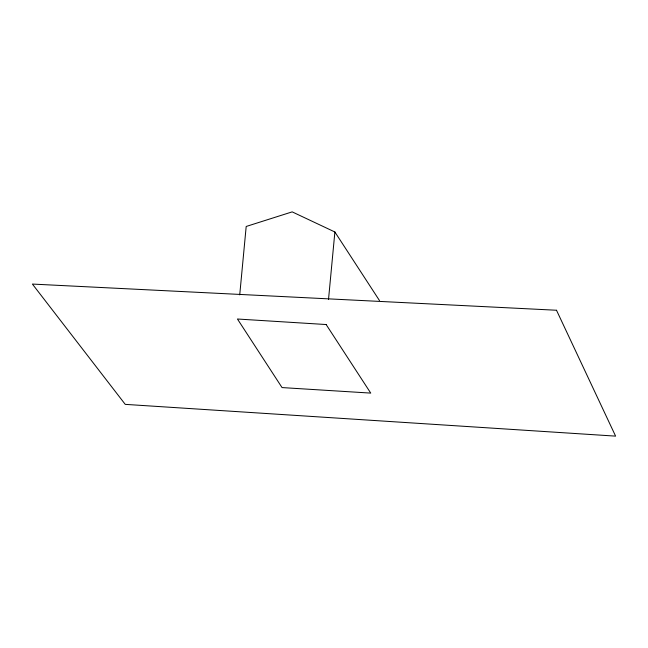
<?xml version="1.0" encoding="UTF-8"?>
<svg xmlns="http://www.w3.org/2000/svg" width="648" height="648" viewBox="0 0 648 648"><rect width="100%" height="100%" fill="white"/><g stroke="black" fill="none" stroke-linecap="round" stroke-linejoin="round"><path stroke-width="0.97" d="M239.728 294.872L246.191 226.468L292.183 211.872L334.886 231.992L379.485 300.559M328.52 299.384L334.886 231.992M556.502 310.246L32.4 284.067L125.242 404.368L615.6 436.128L556.502 310.246M326.138 324.535L237.443 319.01L282.042 387.577L370.737 393.101L326.138 324.535"/></g></svg>
